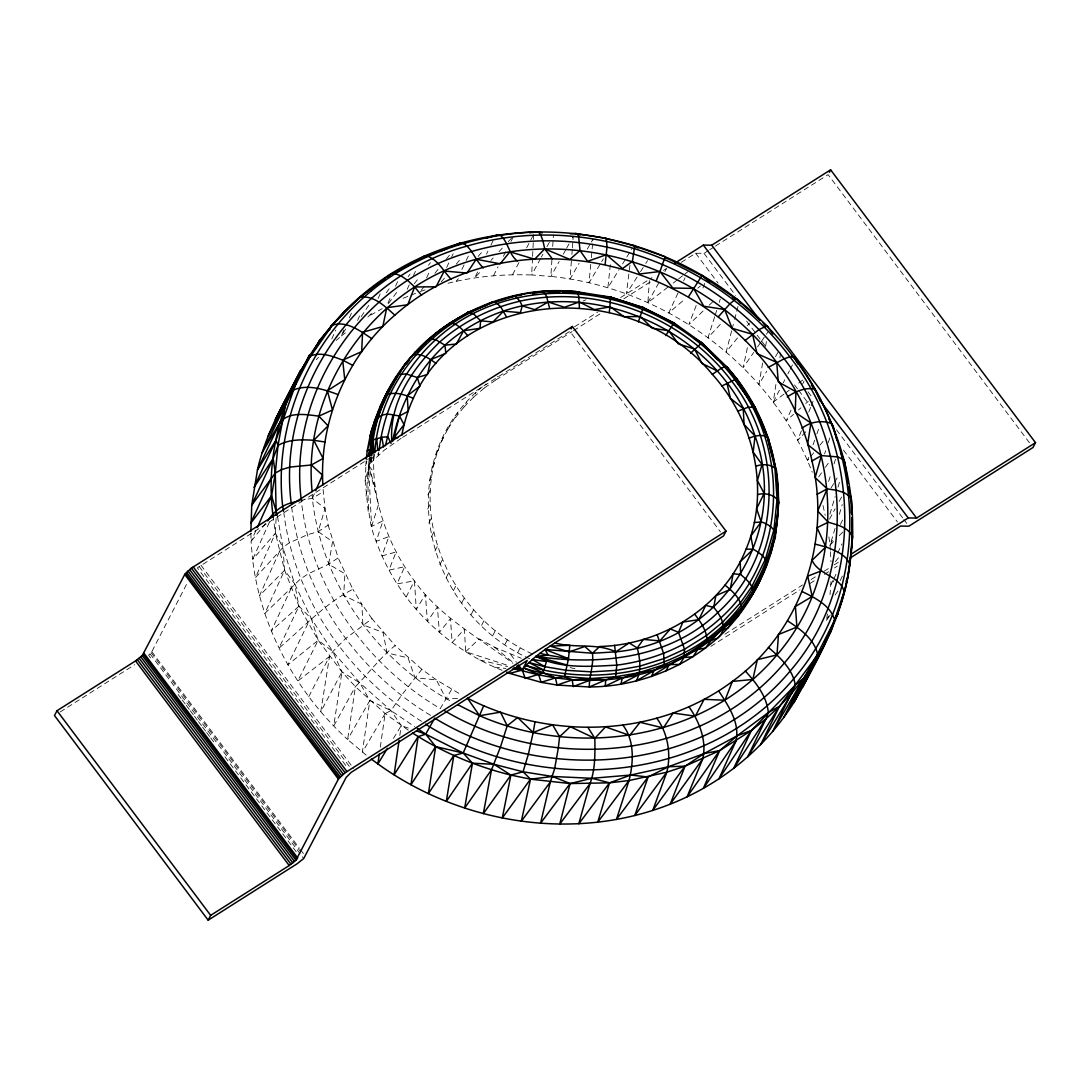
<?xml version="1.0" encoding="UTF-8"?>
<svg xmlns="http://www.w3.org/2000/svg" width="1090" height="1090" viewBox="0 0 1090 1090"><rect width="100%" height="100%" fill="white"/><g stroke="black" fill="none" stroke-linecap="round" stroke-linejoin="round"><path stroke-width="0.75" stroke-dasharray="5 3.75" d="M502.108 670.309C464.245 655.226 430.768 629.489 406.134 597.02C393.531 580.016 383.339 561.268 376.173 541.349C365.845 517.205 368.066 491.045 368.584 465.457L369.074 459.163M529.767 658.755C422.593 611.258 388.49 459.667 485.704 384.13M532.261 653.918C453.399 618.33 404.84 517.696 443.821 436.64M368.188 511.374L365.191 480.949L369.592 463.877L369.687 457.582M830.989 581.529L830.035 594.595M365.191 480.949L366.131 460.798M276.083 518.499L275.429 533.228L284.613 570.274L298.946 606.176L318.171 640.266L341.947 671.917L355.394 686.645L385.124 713.541L408.287 730.205M532.506 258.112L531.688 274.98C503.008 273.985 474.068 276.451 446.26 283.727M532.588 256.423L533.323 241.244M533.405 239.555L533.65 234.486M551.908 259.747L550.886 276.41C664.668 288.073 770.889 364.728 812.214 472.229M552.712 246.422L553.434 234.772M667.884 287.161L647.91 302.611L649.381 280.552M571.392 260.96L570.029 279.026L579.062 263.358M571.896 254.392L572.264 249.46M572.386 247.825L572.877 241.258M572.999 239.609L573.258 236.326L571.596 239.296M366.063 496.168L368.584 465.457L373.57 455.797L304.546 499.574M590.739 264.352L589.05 282.828L600.849 263.031M591.339 257.635L593.014 239.146L591.38 242.007M401.161 438.303L384.13 450.265L369.592 463.877L370.219 457.282M371.091 462.024L371.567 457.296M610.346 264.693L607.866 287.787L619.079 269.584M629.938 265.361L626.382 293.905L639.626 273.113M374.538 454.312L373.884 459.094L373.734 454.312M380.287 747.181L385.124 713.541L391.01 710.612L401.352 695.529L421.857 669.315L436.381 679.888L461.656 694.984M399.812 735.45L401.256 725.599L391.01 710.612L359.85 682.885L332.832 651.534L311.386 618.752L294.654 583.845L282.923 547.466L277.569 516.769M421.857 669.315L395.139 645.553C380.206 657.597 368.747 673.198 355.394 686.645L347.628 739.51L366.24 755.152M783.969 394.117L773.26 402.142L776.203 382.481M779.881 357.888L781.108 349.686M369.592 463.877L370.586 457.5M830.199 615.033L826.411 620.442L827.46 613.997M762.646 362.984L758.872 384.389L766.733 371.24M765.548 346.511L766.406 341.565M378.802 451.928L378.148 455.184L377.862 451.819M747.372 347.71L743.135 367.657L753.721 352.438M731.649 330.856L726.144 352.043L737.821 337.546M732.071 329.221L734.197 321.073M734.619 319.452L736.309 312.925M736.731 311.304L738.012 306.413M366.853 460.961L365.572 465.798L368.584 465.457L373.747 472.12C376.064 511.428 390.929 549.469 414.445 580.916C439.651 616.599 478.701 637.568 512.831 663.251M829.899 514.085L835.131 496.631M837.992 487.107L839.423 482.352M830.335 550.137L830.049 545.163L835.417 527.301M839.327 514.317L842.257 504.575M828.632 481.494L831.084 473.537M834.027 463.986L835.499 459.203M371.567 526.456L378.475 504.752L368.584 465.457L371.567 526.456L382.985 520.829L376.173 541.349L388.871 536.607L381.963 555.927L396.12 551.949L388.926 570.138L404.663 566.745L396.992 583.859L414.445 580.916L416.285 609.542L425.386 594.35L427.389 621.355L437.417 606.939L439.365 632.364L450.456 618.616L452.146 642.514L464.408 629.271L465.662 651.752L509.316 665.895M714.645 316.795L708.01 337.641L721.525 323.035M715.163 315.187L716.689 310.377M719.236 302.352L720.258 299.151M824.599 453.917L825.634 450.715M828.236 442.717L829.803 437.921M808.63 457.296L807.526 460.416L813.74 452.786M813.031 444.843L814.693 440.169M816.887 433.943L819.094 427.73M696.21 305.5L688.853 324.548L704.385 309.778M702.968 288.046L704.808 283.277M801.368 430.877L797.662 440.278L801.177 436.613M808.78 412.075L810.633 407.374M811.26 405.807L813.113 401.106M314.383 493.702L312.353 498.362C321.591 583.886 377.004 660.826 451.859 701.756M357.561 320.487L361.049 312.707M378.107 298.469L380.151 293.932M791.013 410.126L786.217 420.808L793.561 414.323M802.635 384.171L803.998 381.119M343.881 330.011L341.129 336.115L336.224 340.448M349.372 317.79L352.125 311.685M269.353 522.26L252.608 559.524C260.973 628.535 296.589 692.804 347.628 739.51L369.81 700.543L359.85 682.885L341.947 671.917L332.832 651.534L318.171 640.266L311.386 618.752L298.946 606.176L294.654 583.845L284.613 570.274L282.923 547.466L275.429 533.228L273.277 517.627M255.85 530.721L251.054 541.362L252.608 559.524L275.429 533.228L255.428 577.645L282.923 547.466L289.082 542.956L307.326 534.768L318.171 531.648L328.172 525.148L325.024 508.512L322.994 488.456M387.931 303.102L391.392 295.417M395.547 286.193L398.327 280.048M279.367 551.853L259.502 595.644L284.613 570.274L264.802 613.425L300.636 578.79L308.674 573.613L328.662 564.211L338.159 557.862L328.172 525.148M331.741 339.031L335.829 330.052M407.21 289.3L409.254 284.803M413.355 275.825L415.399 271.328M426.599 277.855L429.406 271.805M677.966 293.047L668.769 312.857L685.201 298.878M683.621 280.852L685.038 277.8M291.139 588.409L271.301 630.947L298.946 606.176L278.986 648.1C303.238 627.717 324.261 603.969 352.86 589.254L338.159 557.862M837.692 553.039L841.971 543.91M446.655 267.472L448.808 262.894M451.696 256.79L453.14 253.752M833.087 580.316L830.921 584.826L833.986 580.875M833.809 578.817L836.698 572.809M461.874 269.421L465.457 262.022M466.166 260.551L468.305 256.109M307.966 623.494L287.815 664.832L318.171 640.266L297.747 681.046L329.521 656.439L332.832 651.534L345.394 638.713L371.976 618.684L395.139 645.553M840.199 580.548L842.379 576.106M477.638 271.955L474.695 277.896L480.472 271.669M486.467 254.12L487.939 251.15M490.881 245.209L493.838 239.269M828.891 536.866L830.049 545.163L833.741 537.779M840.376 524.494L843.333 518.595M826.411 620.442L829.436 614.392M493.511 275.729L498.062 266.791M503.376 256.354L505.651 251.885M510.965 241.462L513.24 236.993M150.652 657.938L148.621 655.226L151.796 651.684L187.126 583.205M308.756 696.687L329.521 656.439L320.773 711.702L341.947 671.917L333.744 725.995L355.394 686.645M441.327 441.477L450.265 424.446M436.082 454.244L438.575 449.421M447.772 429.283L457.855 412.906M432.062 467.487L434.556 462.651M455.361 417.743L464.04 406.952L466.534 402.128M429.31 481.099L431.804 476.262M464.04 406.952L473.755 397.005L476.235 392.168M427.852 494.983L430.346 490.146M473.755 397.005L484.396 387.958L486.263 384.334M427.689 509.016L430.182 504.193M484.396 387.958L495.923 379.879L497.789 376.254M428.82 523.118L431.313 518.295M431.245 537.166L433.738 532.329M406.134 597.02L414.445 580.916M434.937 551.049L437.431 546.226M439.883 564.674L442.377 559.851M446.028 577.932L448.521 573.095M453.331 590.712L455.824 585.889M461.738 602.933L464.231 598.11M471.193 614.501L473.673 609.664M481.603 625.306L484.096 620.482M492.912 635.293L495.405 630.456M505.011 644.367L507.504 639.544M517.832 652.474L520.325 647.637M773.26 402.142L779.418 390.22M783.26 382.767L784.8 379.783M787.879 373.816L789.419 370.832M790.182 369.346L792.485 364.878M512.545 274.748L520.352 259.842M526.606 247.907L532.86 235.985M540.545 258.603L531.688 274.98L550.886 276.41L559.17 261.559M541.349 257.104L542.97 254.134M546.989 246.681L549.401 242.212M829.463 519.153L835.144 508.798M839.191 501.386L841.63 496.945M647.91 302.611L660.036 280.512M664.886 271.669L666.494 268.726M563.312 254.134L565.792 249.692M566.623 248.207L570.765 240.781M587.278 249.12L590.562 243.424M385.124 713.541L362.357 752.195L369.81 700.543L391.01 710.612L414.595 726.621M601.694 261.614L603.383 258.793M451.587 689.507L440.265 708.595C365.79 664.641 310.527 586.992 301.276 500.16L312.353 498.362L323.117 491.794M775.481 356.634L778.11 352.247M393.463 738.407L401.256 725.599L410.412 728.801M831.03 487.911L833.659 483.633M834.531 482.202L838.919 475.049M622.54 263.971L625.987 258.371M626.845 256.967L632.023 248.561M640.498 271.737L644.912 264.802M645.798 263.426L647.555 260.646M345.694 329.017L341.129 336.115L347.656 331.128M361.144 316.7L369.66 304.015M757.564 346.906L760.452 342.75M761.42 341.374L768.15 331.687M367.875 316.972L372.589 312.367M386.282 292.842L391.16 285.866M818.645 476.97L821.533 472.842M825.402 467.324L830.239 460.443M388.503 303.51L398.313 290.131M408.11 276.751L410.072 274.081M835.076 594.976L837.951 591.093M414.241 283.781L418.288 278.509M428.397 265.32L430.427 262.69M421.34 290.172L424.46 286.288M434.869 273.331L439.038 268.14M446.328 259.079L449.448 255.183M747.372 325.692L749.498 323.062M835.39 561.65L840.526 555.287M265.579 523.459L251.054 541.362L250.918 533.119M819.966 445.17L823.073 441.355M441.218 281.969L445.497 276.887M456.192 264.189L461.547 257.84M456.165 281.261L458.359 278.767M478.115 256.409L483.592 250.196M490.881 260.442L493.184 257.949M498.975 251.708L503.594 246.722M508.213 241.735L512.845 236.748M802.349 435.387L808.208 429.269M830.049 545.163L833.509 541.594M839.273 535.653L843.878 530.898M316.25 359.645L318.539 357.329M465.662 651.752L479.164 638.849L494.628 647.269L521.224 658.265M709.154 305.227L713.936 300.69M798.452 409.99L800.905 407.824M805.796 403.504L808.235 401.338M697.832 288.142L700.366 285.989M673.211 283.046L677.217 279.953M678.539 278.917L683.866 274.803M685.201 273.767L687.872 271.71M303.102 500.487L197.345 567.836L347.969 768.396M785.304 393.122L789.324 390.111M798.684 383.081L802.703 380.069M574.621 326.728L597.633 312.135M620.632 297.543L652.038 277.637M663.442 270.402L666.29 268.603M402.592 437.403L569.866 331.333L720.476 531.893M495.923 379.879L572.073 331.592M573.517 330.679L600.808 313.375M623.807 298.796L652.542 280.566M681.277 262.349L695.652 253.234L704.017 253.343L708.296 250.632M709.713 249.733L713.991 247.021M715.422 246.108L828.114 174.645L1029.955 443.426M60.223 711.92L134.71 664.682M724.864 634.216L802.513 584.976M811.151 579.512L816.9 575.861M824.081 571.296L829.844 567.658M834.123 564.933L839.831 561.323M710.857 646.343L799.951 589.854M810.006 583.477L814.325 580.738M824.381 574.362L828.7 571.637M834.436 567.985L837.311 566.16M370.641 315.146L382.195 308.634M583.068 301.072L586.038 299.777M403.123 298.279L409.363 295.799M410.93 295.186L417.17 292.706M420.304 291.466L426.735 289.395M457.528 698.431L446.014 698.813L436.381 679.888L414.963 677.735L408.082 657.856L387.045 652.91L383.081 632.472L362.861 624.829L361.894 604.242L352.86 589.254M494.533 667.244L505.951 668.415M479.818 660.009L507.558 666.603M570.179 667.571L575.057 668.783M430.536 715.34C355.449 670.091 300.649 590.712 291.166 502.885M421.544 721.321C348.596 676.154 294.6 598.805 283.85 512.995M494.628 647.269L513.472 662.829M704.017 253.343L735.614 295.431M807.99 391.8L812.064 397.237M836.521 429.814L902.779 518.05M903.801 519.399L907.875 524.835M695.652 253.234L718.078 283.1M746.623 321.1L760.888 340.107M761.91 341.47L764.962 345.53M794.528 384.906L797.58 388.967M798.602 390.329L809.816 405.262M843.456 450.061L897.479 522.001M200.982 565.233L353.637 768.518M199.157 566.473L349.781 767.033M151.796 651.684L299.355 848.183M300.377 849.546L303.429 853.606M151.129 652.665L299.709 850.527M150.052 653.877L303.715 858.511M178.133 694.534L181.185 698.595M182.207 699.957L185.259 704.017M186.267 705.38L189.333 709.44M190.341 710.789L193.393 714.863M194.415 716.212L197.467 720.286M198.489 721.635L201.541 725.695M202.563 727.057L205.615 731.118M206.623 732.48L209.675 736.54M210.697 737.903L213.749 741.963M224.949 756.869L297.202 853.089M510.692 654.477L516.469 662.284M371.976 618.684L361.894 604.242L343.65 595.481L344.93 573.762L328.662 564.211L332.559 541.635L318.171 531.648L325.024 508.512L312.353 498.362L312.203 493.361M368.584 465.457L375.396 488.483M822.991 505.488L825.198 515.366M830.43 551.799L830.989 561.759M373.57 455.797L373.747 472.12"/><path stroke-width="1.5" d="M712.329 374.333C754.144 420.658 770.684 490.691 746.064 549.183C722.602 607.43 661.603 644.871 599.773 646.493L592.442 653.251C593.873 664.777 589.308 675.773 589.24 686.959C655.676 686.645 722.411 651.18 754.048 591.734C795.945 521.279 781.285 426.98 727.112 367.194L724.4 366.799L721.226 368.297L712.329 374.333C625.892 269.067 429.051 289.054 401.801 435.264M371.404 759.09C454.871 822.909 571.732 843.197 670.2 804.175C720.585 784.282 764.894 748.762 793.724 702.737C818.876 658.128 845.268 611.817 850.391 559.824C865.937 445.824 799.42 332.218 702.11 275.348C618.888 226.379 512.559 217.223 423.724 256.436C324.384 299.696 258.153 409.254 273.277 517.627M851.958 522.587L851.849 541.28L852.544 536.961L851.835 517.682M514.099 668.156C577.523 688.757 654.109 685.283 707.001 641.315C707.192 631.042 700.72 622.022 694.725 614.229M369.714 456.002C375.273 354.1 477.761 281.193 575.997 291.63L578.068 293.619L578.817 297.079L579.417 307.87M276.22 515.216L275.307 473.046L273.168 458.508L277.991 445.442L285.553 404.622L310.296 355.967L319.901 339.957L332.559 324.875L344.004 312.067L359.523 297.447L390.642 274.244L409.54 264.952M391.855 441.327C388.885 402.333 413.151 367.616 440.019 341.756C462.773 321.795 490.473 308.061 519.875 301.167C598.124 283.959 683.375 317.135 731.417 380.792C784.541 447.786 782.756 554.101 717.724 612.648C669.601 658.973 599.078 665.622 535.939 656.371L525.925 665.391L522.26 670.091L509.698 673.388L506.673 672.162M379.143 450.293C386.487 383.598 433.479 323.989 497.667 303.388C582.496 274.775 681.55 308.606 734.864 379.647C789.46 448.481 787.634 557.726 720.803 617.894C692.177 644.135 655.199 660.254 616.79 665.145C589.976 666.508 560.505 669.042 535.939 656.371L545.095 649.463L592.442 653.251L615.768 651.861L629.162 642.937L637.282 647.964C640.034 658.742 641.642 670.595 636.328 680.882L664.137 664.696L697.764 649.422L710.707 640.212L741.527 608.111C757.264 593.614 763.613 570.615 771.379 551.036C778.042 527.151 780.031 501.931 776.557 477.352M369.319 456.002L369.81 449.707L367.221 450.81L366.308 459.135M851.712 542.97C850.023 569.58 845.254 596.707 834.231 621.041M417.361 352.029C430.087 334.303 449.639 323.526 467.828 312.299L473.319 313.634L480.635 320.801L480.009 328.308L463.55 330.774C425.427 355.694 401.052 397.182 392.577 441.45M370.382 455.634C371.785 422.43 387.686 391.61 405.126 363.951C421.803 344.249 441.028 326.169 464.463 314.942M312.149 491.685C301.371 387.454 376.05 286.22 476.207 259.229C585.33 227.279 709.059 272.105 776.734 362.398C841.766 445.565 847.761 573.163 776.979 654.913C705.911 739.62 578.518 759.062 479.6 715.721L467.406 698.118C550 740.505 656.916 737.957 732.385 681.413C800.155 632.472 831.793 541.784 811.982 460.975C774.881 283.536 533.719 192.399 394.853 315.146C385.22 306.658 373.557 294.586 359.523 297.447L332.559 324.875L300.295 371.009L275.974 440.197L277.991 445.442L275.307 473.046L271.601 495.746L257.213 527.683M841.93 599.105C848.701 579.349 850.636 557.753 852.544 536.961C848.715 527.328 837.175 524.862 828.25 522.233L817.691 511.046L827.242 488.865L815.143 477.611L821.424 455.579L807.595 444.502L810.933 423.002L795.223 412.361L795.945 391.746L778.274 381.881L776.734 362.398L757.073 353.651L752.55 334.317L732.071 328.267L724.632 309.492L703.786 306.236L693.581 288.414L672.762 288.019L659.995 271.505L665.159 256.75L635.375 246.272M371.731 455.715C373.502 410.589 395.234 368.87 428.697 339.031L435.428 339.521L444.952 345.176L456.383 344.031L463.55 330.774C565.097 262.486 718.106 321.046 755.029 435.986C790.904 535.503 719.563 642.133 615.768 651.861C596.625 642.678 574.948 648.577 554.824 642.937L545.095 649.463L548.052 655.158L568.503 658.632L564.538 676.754L555.423 677.898L541.076 682.326L509.698 673.388M759.839 579.812C740.096 626.954 691.673 649.981 651.343 676.509L654.232 670.214L615.632 676.754L605.808 679.915L605.182 686.128L622.322 677.966L664.137 664.696L663.633 653.496L657.134 634.721M412.497 732.957C442.594 752.468 476.126 766.461 510.91 775.099L523.05 771.788L528.337 754.362L533.187 732.521L552.616 724.823L559.565 736.717L558.325 747.999L554.674 768.586L550.3 782.007L540.531 823.277L570.111 783.56L591.911 778.301L630.797 775.031L668.429 766.733L704.126 753.558L737.208 735.75L751.378 730.491L765.929 718.869L779.541 706.266L792.13 692.75L803.657 678.375L814.039 663.211L823.25 647.324L834.64 619.897L844.178 591.516C839.491 575.52 818.645 575.043 812.064 560.301L825.852 546.935C834.967 550.545 846.317 554.415 849.859 564.552M394.853 315.146C346.47 356.852 319.125 421.34 322.858 485.105M605.127 264.366L607.035 246.803L606.204 238.274L575.343 233.519L570.288 233.805M374.756 452.718C381.691 352.193 479.682 281.629 577.06 291.779M379.32 753.912L377.862 764.008L387.4 748.353M399.104 740.382L394.09 774.867L418.124 736.636L425.7 734.156L434.706 718.16C545.313 785.536 704.562 773.205 790.168 671.018C866.169 583.218 859.751 446.178 789.896 356.852C717.206 259.883 584.322 211.746 467.133 246.067C356.757 275.552 276.846 388.708 291.166 502.885C281.084 505.556 273.317 512.382 267.649 520.897M418.124 736.636L410.957 784.746L435.687 746.623L463.195 753.026L494.015 764.294L523.05 771.788L552.507 776.475L591.911 778.301L609.555 782.838L628.985 780.549L666.808 772.211L685.038 766.188L719.673 750.588L751.378 730.491L795.291 685.12L803.657 678.375L817.541 654.027L837.992 613.711L835.212 617.962M371.077 454.298L373.311 439.924L372.412 434.188L370.123 436.095L367.221 450.81L372.412 434.188M483.742 705.68L463.195 753.026L453.822 755.493L446.314 801.382L472.461 763.218L494.015 764.294L510.91 775.099L530.53 779.173L570.111 783.56L609.555 782.838L630.797 775.031L648.1 777.006L668.429 766.733L685.038 766.188L704.126 753.558L719.673 750.588L737.208 735.75L768.327 712.547L779.541 706.266L823.25 647.324L793.724 702.737L814.039 663.211L817.541 654.027C814.053 638.686 799.91 628.93 787.498 620.809M609.31 312.598L610.645 297.093L575.997 291.63L562.917 292.611M535.04 721.757L533.187 732.521L517.641 717.533L507.204 725.804L500.419 747.154L491.522 769.772L464.653 808.072L472.461 763.218L463.195 753.026L425.7 734.156L416.53 730.94M707.001 641.315L717.152 638.495C728.76 629.107 721.212 616.136 713.718 607.362L715.844 595.671L730.259 589.431L733.12 573.776L740.696 574.485C746.037 579.281 754.566 585.548 752.481 593.75M491.522 769.772L483.333 813.63L510.91 775.099L502.258 818.018L530.53 779.173L552.507 776.475L570.111 783.56L559.715 824.122L589.894 783.833C595.467 769.431 595.004 753.558 594.854 738.352L587.946 727.384M844.423 465.157L844.913 462.528L840.731 452.405M755.915 466.261C762.292 463.741 771.08 463.986 776.08 469.163C788.424 541.784 750.615 618.929 684.833 652.488C636.301 677.926 577.986 681.413 525.925 665.391L555.423 677.898L557.085 685.065L589.24 686.959L605.808 679.915C578.245 677.149 550.191 677.094 523.677 667.966L538.719 674.628L541.076 682.326L557.085 685.065L572.25 679.874L615.632 676.754L616.79 665.145L614.596 645.307M580.166 235.059L575.343 233.519L577.182 233.655L578.627 236.694L580.03 250.509L587.551 261.314L606.408 254.706L622.513 268.59L632.391 261.423L634.802 245.645L630.565 245.318M777.551 507.613L778.778 502.558L776.08 469.163M393 414.895C377.917 411.312 372.739 422.906 370.123 436.095C375.873 414.241 384.988 392.632 398.422 374.524L406.107 373.897L417.334 377.549L419.963 386.119L407.224 395.861L408.178 411.298L399.444 415.971L393 414.895L385.369 445.796M745.301 670.99C755.97 682.667 766.801 696.238 768.327 712.547L765.929 718.869L733.665 768.436L751.378 730.491L718.896 778.928L735.927 741.077C740.219 722.874 728.147 705.421 718.623 690.869M664.137 664.696L679.765 664.423L683.961 657.515L693.008 656.766L697.764 649.422L705.502 648.114C713.746 635.647 726.308 626.014 737.658 616.627L760.057 580.112L766.365 565.846L775.535 533.855L778.778 502.558C776.203 494.669 764.744 492.353 757.618 494.656M368.12 456.138L369.81 449.707M735.927 741.077L703.35 788.397L719.673 750.588L687.095 796.831L702.682 758.981C707.069 740.955 699.235 721.389 688.921 706.742M776.012 472.583L776.502 470.785L769.172 444.23M497.462 301.426L515.229 296.058L519.875 301.167L522.233 305.895L520.393 312.626L503.566 311.154L492.898 321.986L480.635 320.801M589.894 783.833L578.817 823.754L609.555 782.838L597.742 822.201L628.985 780.549C633.603 762.673 634.721 740.382 622.908 725.177M518.404 664.886L522.26 670.091L525.257 678.43L542.779 673.075L543.869 670.132L546.444 661.589L532.233 659.464L544.973 666.712L566.378 670.336L591.407 671.849L616.627 670.336L639.898 666.126L664.341 658.469L684.52 649.245L706.497 635.484L722.575 622.213L740.451 602.825L751.759 586.665L765.384 559.279L773.9 529.794L777.088 499.016L774.854 467.76L767.251 436.872L754.484 407.197L737.099 379.579L727.112 367.194L701.96 342.75L690.569 353.228M768.259 441.109L768.396 437.962C763.095 433.725 754.948 435.687 749.239 438.166M775.59 526.266L777.361 520.23M702.682 758.981L670.2 804.175L685.038 766.188L652.746 810.415L666.808 772.211C671.304 754.307 667.884 733.107 656.793 718.255M802.622 687.34L831.248 630.797L834.64 619.897C830.267 605.222 814.898 597.797 802.145 591.557M683.961 657.515L684.52 649.245L678.539 632.35L670.336 628.944L659.872 640.893L643.373 639.394L637.282 647.964M628.985 780.549L616.436 819.448L648.1 777.006L634.789 815.511L666.808 772.211M772.265 543.706C780.576 533.037 771.298 524.889 761.188 521.906L754.307 522.56M393.34 440.183L399.444 415.971L404.049 424.609L394.43 437.213L397.796 437.758M638.331 321.918L643.264 307.571L610.645 297.093L603.288 296.521M760.561 578.327L765.303 565.942M656.425 280.443L659.995 271.505L639.653 273.958L632.391 261.423M767.728 559.947L771.379 551.036M814.039 663.211L783.737 717.465L803.657 678.375L772.687 731.458L795.291 685.12C792.757 669.233 780.127 657.406 768.423 647.474M678.539 632.35L682.899 622.09L698.853 619.638L705.734 605.4L713.718 607.362M315.732 490.609L322.477 475.077L311.345 464.994L290.076 467.051L281.574 469.627L275.307 473.046L251.736 505.215L250.891 531.47M370.777 290.948L372.181 287.842L384.811 279.176M271.451 517.6L272.841 514.494M271.71 477.052L250.755 523.241L271.601 495.746L277.282 515.148M329.289 330.175L331.415 325.583C345.707 319.752 360.368 331.019 371.744 338.663M403.15 368.107L405.126 363.951L386.119 394.403L388.244 390.193L379.606 407.796L381.663 404.336L374.265 421.735L376.377 419.037M317.762 344.454L319.901 339.957L315.01 348.841M394.348 380.383L396.092 376.704M300.881 371.377L309.505 355.122L310.296 355.967C321.005 351.729 332.586 356.212 342.682 360.163L344.767 379.647L327.382 390.724L332.45 409.99L318.825 416.135C306.208 414.581 289.531 411.366 280.103 422.212L257.472 469.858L251.736 505.215L273.168 458.508L253.97 487.407L275.974 440.197L257.472 469.858C265.347 434.447 283.904 402.932 300.295 371.009L275.307 419.595L292.297 387.536L293.21 390.097C307.734 383.884 324.03 389.389 338.009 394.566M765.929 718.869L747.59 757.005L779.541 706.266L760.616 744.661L792.13 692.75M305.214 363.91L309.505 355.122M414.077 354.482L415.29 352.029L411.352 357.411M292.297 387.536L268.154 435.877L285.553 404.622L262.2 452.65L280.103 422.212M846.072 581.161L847.584 578.136M554.824 642.937L723.528 535.967L726.022 531.13L572.359 326.496L191.404 568.135L184.741 574.457L142.299 655.54L135.555 660.908L56.993 710.721L54.5 715.544L208.163 920.178L296.971 863.866L303.715 858.511L346.157 777.415L351.021 772.469L527.233 660.431L522.26 670.091L512.464 669.083M208.163 920.178L210.656 915.355L289.218 865.542L295.962 860.174L338.404 779.091L345.08 772.769L726.022 531.13M571.106 328.921L572.359 326.496M829.367 172.234L830.607 169.822L1035.5 442.663L1033.007 447.486L908.897 526.184L900.544 526.075L850.241 557.957M296.957 378.761L283.618 403.872L287.038 398.395M425.127 343.663L426.531 341.02L429.242 340.026M665.854 671.018L669.423 664.478M328.144 331.333L331.415 325.583M342.315 314.928L344.004 312.067M825.348 640.688L831.248 630.797M688.567 296.63L702.11 275.348L709.699 282.174M665.677 335.597L673.988 322.94L702.369 343.2L713.964 356.103M370.355 290.676L372.181 287.842L357.615 299.464M453.822 755.493L428.384 793.602L435.687 746.623L425.7 734.156L417.375 728.501M722.738 629.966L727.888 627.976L753.013 591.679L766.87 563.83C766.011 556.704 758.79 552.671 753.299 549.169L746.064 549.183M393.762 381.609L396.678 377.562M406.434 364.128L409.39 360.095M550.3 782.007L521.347 821.247L530.53 779.173L523.05 771.788M718.31 316.809L729.973 303.769L736.281 298.537L740.219 303.075M457.637 245.168L459.421 243.274L467.433 242.293M559.565 736.717L570.274 726.703L594.854 738.352L605.509 726.88L629.679 735.423L640.034 722.302L663.388 727.984L673.116 713.051L695.352 716.198L704.113 699.33L724.973 700.243L732.385 681.413L752.836 679.465L757.332 659.654L776.979 654.913L778.492 634.503L796.913 627.063L795.4 606.476L812.214 596.503L807.717 576.147L820.77 571.092M580.03 250.509L569.879 259.434L544.741 248.874L542.915 240.74L540.735 234.936L538.351 231.857L529.672 232.783M745.029 340.571L758.994 329.589L766.992 325.856L772.865 334.003M674.833 263.18L703.336 245.1L711.702 245.223L830.607 169.822M851.222 554.088L908.229 517.941L916.581 518.063L1035.5 442.663M787.307 396.883C795.21 391.569 805.047 387.168 814.734 389.048L820.525 401.706M721.839 385.996L734.864 379.647L737.099 379.579L737.944 380.614C756.133 406.788 770.507 436.027 775.058 467.828M768.178 367.453L784.146 358.774L789.896 356.852L793.602 356.743L797.975 364.06M802.008 428.261C810.088 421.857 821.519 419.895 831.22 423.438L833.196 426.149L836.888 440.237M390.329 275.661L387.618 277.255L390.642 274.244L395.207 273.767C438.153 247.198 487.993 233.287 538.351 231.857M398.45 270.906L423.724 256.436L435.55 253.003M811.982 460.975L821.424 455.579L837.897 456.928L842.774 459.272L844.913 462.528L847.884 483.483M311.345 464.994L323.09 458.454L313.743 440.292C301.726 439.488 288.755 439.216 277.991 445.442M817.037 494.329L827.242 488.865L836.657 490.282L844.137 492.68L849.165 495.882L851.413 499.697L851.753 514.412M638.495 674.724L620.919 684.084L622.322 677.966L615.632 676.754M828.25 522.233L817.064 527.669L825.852 546.935L815.197 544.114M737.767 411.162L748.203 407.238L754.484 407.197L761.801 424.269M481.93 306.821L492.966 301.712L494.996 301.753L500.582 306.59L506.4 316.74M391.065 443.33L387.836 436.845L381.8 437.226L373.311 439.924L373.693 452.704M440.006 251.504L447.472 248.343M450.456 247.076L459.421 243.274L462.964 243.247C472.692 248.67 475.24 260.701 483.361 267.881M589.077 680.542L573.177 686.605L572.25 679.874L564.538 676.754M482.08 306.903L486.671 305.268M387.331 394.594C396.024 391.392 405.425 395.03 413.492 398.422M417.334 377.549L427.539 374.442L430.754 359.618L445.824 353.324L444.952 345.176M486.249 238.151L497.054 234.963L500.051 235.072C508.471 241.816 508.567 254.174 517.26 260.946M291.166 502.885L299.832 500.555M532.629 293.714L541.975 291.643L559.674 292.638M413.137 354.863C421.68 352.86 429.596 358.828 436.177 363.488M438.766 330.992L441.559 330.447M636.982 306.276L643.264 307.571L673.988 322.94L677.762 326.21M449.107 323.24C457.214 322.477 462.909 330.325 467.814 335.679M513.444 295.962L521.51 295.295M423.724 256.436L427.798 256.232C438.453 260.456 443.657 271.533 451.246 279.394M541.975 291.643L545.123 293.632L546.771 297.093L549.496 307.884M324.97 442.009L313.743 440.292L328.09 425.836L318.825 416.135M535.939 231.707L542.302 232.81M539.809 653.346L548.052 655.158L535.939 656.371L567.454 665.145M575.997 291.63L585.466 293.782M604.8 238.22L633.821 245.7M544.973 666.712L528.827 662.502L543.869 670.132M522.233 305.895L534.795 309.669L548.256 301.957L564.416 307.285L579.281 301.944L594.418 309.642L610.277 306.849L623.984 316.7L640.375 316.522L652.27 328.24L668.729 330.706L678.484 343.95L694.548 348.991L701.892 363.379L717.111 370.859M669.723 321.468L674.07 323.144L642.977 307.598L609.978 296.998L620.482 301.249M514.167 667.475L522.26 670.091L517.232 665.936M545.095 649.463L568.503 658.632L569.784 645.307L549.987 646.097L569.293 651.861L584.799 646.493L592.442 653.251M732.48 297.393L736.84 299.382L760.52 320.46M700.652 275.089L664.641 256.967L667.38 258.698M457.705 704.699L479.6 715.721L500.514 712.165L507.204 725.804M444.815 710.884C551.24 773.954 702.791 760.289 784.405 662.938C857.994 577.945 851.767 445.265 784.146 358.774C713.773 264.897 585.112 218.286 471.657 251.518C364.782 280.076 287.419 389.62 301.276 500.16M352.669 365.314L342.682 360.163L361.676 351.62L362.602 332.314L382.822 326.482L386.759 307.748L407.783 304.723L414.622 286.97L407.619 280.362L400.997 275.852L395.207 273.767C317.68 322.19 272.268 415.44 282.692 506.346L283.564 511.333M635.266 246.49L638.141 248.057M694.262 338.5L701.96 342.75M642.977 307.598L647.133 310.091M764.117 324.575L768 327.109L763.014 322.681M702.151 275.852L736.84 299.382M425.645 724.101L429.746 726.88C543.052 795.904 706.184 783.26 793.874 678.58C871.741 588.641 865.16 448.249 793.602 356.743M516.864 666.181L522.26 670.091M717.438 359.25L715.013 357.275L717.356 359.727M725 585.098C732.153 591.039 740.778 598.178 741.527 608.111M791.354 355.177L795.019 358.46M811.423 385.26L816.465 391.256M421.53 295.254L414.622 286.97L436.041 286.793L444.243 271.029L467.038 273.072L476.207 259.229L500.133 263.834L509.916 251.804L534.645 259.243L544.741 248.874L552.221 258.739M726.417 366.458L737.099 379.579L755.506 407.987M711.702 245.223L916.581 518.063M703.336 245.1L759.403 319.765M821.587 402.564L908.229 517.941M193.23 566.909L346.892 771.529M191.404 568.135L345.08 772.769M189.592 569.498L343.255 774.132M187.916 570.915L341.579 775.535M186.485 572.264L340.148 776.898M185.409 573.476L339.072 778.11M184.741 574.457L338.404 779.091M144.043 653.36L297.706 857.98M143.376 654.341L297.039 858.961M142.299 655.54L295.962 860.174M140.869 656.902L294.532 861.536M139.193 658.306L292.856 862.939M137.367 659.668L291.044 864.302M135.555 660.908L289.218 865.542M56.993 710.721L210.656 915.355M734.864 379.647L754.484 407.197M750.451 401.556L755.792 409.213M828.904 419.159L833.196 426.149M737.944 380.614L744.443 392.141M758.831 418.328L760.97 422.797M768.763 439.379L762.4 425.781L764.158 430.373M765.902 564.402L766.365 565.846M848.483 486.726L851.413 499.697L851.331 513.213M726.975 382.971L730.341 398.3L743.23 408.546L744.089 424.487L755.029 435.986L753.19 452.132L762.06 464.544L757.4 480.472L764.131 493.443L756.596 508.717L761.188 521.906L750.792 536.076L753.299 549.169L740.165 561.772L740.696 574.485M381.8 437.226L383.544 447.009M376.745 438.357L377.726 450.143M467.828 312.299L465.866 314.152L480.554 307.462L467.828 312.299"/></g></svg>
